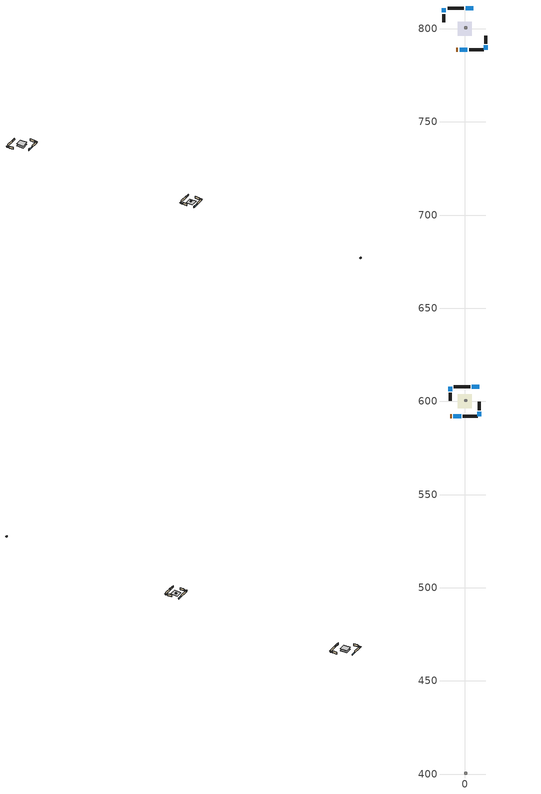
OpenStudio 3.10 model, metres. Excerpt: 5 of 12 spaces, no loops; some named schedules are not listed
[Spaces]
unit3_central_ac_and_furnace_airloop_ret_air_space
 floor adiabatic (unit3_AdiabaticConst): 0,400 0,401 1,401 1,400 z0
 wall adiabatic (unit3_AdiabaticConst): 0,400 1,400 1,401 0,401 0,400 z0:1
 ceiling adiabatic (unit3_AdiabaticConst): 1,400 1,401 0,401 0,400 z1
unit4_central_ac_and_furnace_airloop_ret_air_space
 floor adiabatic (unit4_AdiabaticConst): 0,600 0,601 1,601 1,600 z0
 wall adiabatic (unit4_AdiabaticConst): 1,600 1,601 0,601 0,600 1,600 z0:1
 ceiling adiabatic (unit4_AdiabaticConst): 1,600 1,601 0,601 0,600 z1
unit4_conditioned_space_1
 floor adiabatic (unit4_Floor1_4_construction): -3.77,596.23 -3.77,603.77 3.77,603.77 3.77,596.23 z0
 wall outside (unit4_AdiabaticWallConstruction_1): -7.91,592.09 -7,592.09 z0:2.03
 wall outside (unit4_AdiabaticWallConstruction): -7.91,607.91 -7.91,605.58 / 7.91,592.09 7.91,594.42 z0:1.01; -6.07,592.09 -1.92,592.09 / 7.91,607.91 3.77,607.91 z0:1.13
 wall outside (unit4_Wall4_4_construction): -7.91,604.65 -7.91,600.29 z0:2.44
 wall outside (unit4_Wall3_4_construction): -1,592.09 6.98,592.09 z0:2.44
 wall outside (unit4_Wall2_4_construction): 7.91,595.35 7.91,599.71 z0:2.44
 wall outside (unit4_Wall1_4_construction): 2.84,607.91 -5.9,607.91 z0:2.44
 window (unit4_WindowConstruction_3): -7.91,607.91 -7.91,605.58 z0:1.01
 window (unit4_WindowConstruction_2): -6.07,592.09 -1.92,592.09 z0:1.13
 window (unit4_WindowConstruction_1): 7.91,592.09 7.91,594.42 z0:1.01
 window (unit4_WindowConstruction): 7.91,607.91 3.77,607.91 z0:1.13
 door (unit4_Door): -7.91,592.09 -7,592.09 z0:2.03
 ceiling adiabatic (unit4_Floor2_4_construction): 3.77,596.23 3.77,603.77 -3.77,603.77 -3.77,596.23 z0
unit5_central_ac_and_furnace_airloop_ret_air_space
 floor adiabatic (unit5_AdiabaticConst): 0,800 0,801 1,801 1,800 z0
 wall adiabatic (unit5_AdiabaticConst): 0,800 1,800 1,801 0,801 0,800 z0:1
 ceiling adiabatic (unit5_AdiabaticConst): 1,800 1,801 0,801 0,800 z1
unit5_conditioned_space_1
 floor adiabatic (unit5_Floor1_5_construction): -3.77,796.23 -3.77,803.77 3.77,803.77 3.77,796.23 z0
 wall outside (unit5_AdiabaticWallConstruction_1): -4.63,788.81 -3.72,788.81 z0:2.03
 wall outside (unit5_AdiabaticWallConstruction): -11.19,811.19 -11.19,808.86 / 11.19,788.81 11.19,791.14 z0:1.01; -2.79,788.81 1.36,788.81 / 4.63,811.19 0.49,811.19 z0:1.13
 wall outside (unit5_Wall4_5_construction): -11.19,807.94 -11.19,803.57 z0:2.44
 wall outside (unit5_Wall3_5_construction): 2.29,788.81 10.26,788.81 z0:2.44
 wall outside (unit5_Wall2_5_construction): 11.19,792.06 11.19,796.43 z0:2.44
 wall outside (unit5_Wall1_5_construction): -0.44,811.19 -9.18,811.19 z0:2.44
 window (unit5_WindowConstruction_3): -11.19,811.19 -11.19,808.87 z0:1.01
 window (unit5_WindowConstruction_2): -2.79,788.81 1.36,788.81 z0:1.13
 window (unit5_WindowConstruction_1): 11.19,788.81 11.19,791.13 z0:1.01
 window (unit5_WindowConstruction): 4.63,811.19 0.49,811.19 z0:1.13
 door (unit5_Door): -4.63,788.81 -3.72,788.81 z0:2.03
 ceiling to unit5_attic___vented_1 (unit5_Floor2_5_construction): 3.77,796.23 3.77,803.77 -3.77,803.77 -3.77,796.23 z2.44
shading: -7.91,605.28 -7.91,608.22 -8.52,608.22 -8.52,605.28 z1.31; -1.62,592.09 -6.37,592.09 -6.37,591.48 -1.62,591.48 z1.43; 7.91,594.72 7.91,591.78 8.52,591.78 8.52,594.72 z1.31; 3.46,607.91 8.22,607.91 8.22,608.52 3.46,608.52 z1.43; -11.19,808.56 -11.19,811.5 -11.8,811.5 -11.8,808.56 z1.31; 1.66,788.81 -3.09,788.81 -3.09,788.2 1.66,788.2 z1.43; 11.19,791.44 11.19,788.5 11.8,788.5 11.8,791.44 z1.31; 0.18,811.19 4.93,811.19 4.93,811.8 0.18,811.8 z1.43
[Site]
unit1_Buffalo_Niagara_Intl_Ap_NY: Latitude {deg}=42.93; Longitude {deg}=-78.73; Time Zone {hr}=-5; Elevation {m}=215; Terrain=Suburbs; Keep Site Location Information=Yes
[Site:GroundTemperature:Shallow]
4.30207, 2.29327, 2.1324, 3.08568, 6.91256, 10.7216, 14.0239, 16.1158, 16.2935, 14.5921, 11.374, 7.68183
[Site:WaterMainsTemperature]
Calculation Method=Schedule; Temperature Schedule=unit1_mains_temperature_schedule
[Building]
Building 1
[Construction]
unit3_AdiabaticConst: unit3_Adiabatic
unit4_AdiabaticConst: unit4_Adiabatic
unit4_furniture_construction_conditioned_space_1: unit4_furniture_material_conditioned_space_1
unit4_PartitionWallConstruction: unit4_gypsum_board, unit4_wall_stud_and_cavity_2, unit4_gypsum_board
unit4_AdiabaticWallConstruction_1: unit4_wood_siding_2, unit4_wall_rigid_ins, unit4_wall_stud_and_cavity_1, unit4_gypsum_board
unit4_Door: unit4_door_material
unit4_AdiabaticWallConstruction: unit4_wood_siding_1, unit4_wall_rigid_ins, unit4_wall_stud_and_cavity_1, unit4_gypsum_board
unit4_WindowConstruction_3; unit4_WindowConstruction_2; unit4_WindowConstruction_1; unit4_WindowConstruction: unit4_WindowMaterial
unit4_Floor2_4_construction: unit4_ceiling_stud_and_cavity, unit4_gypsum_board_1
unit4_Floor1_4_construction: unit4_floor_stud_and_cavity, unit4_osb_sheathing_0_75_in_, unit4_floor_covering
unit4_Wall4_4_construction; unit4_Wall3_4_construction; unit4_Wall2_4_construction; unit4_Wall1_4_construction: unit4_wood_siding, unit4_osb_sheathing_0_5_in_, unit4_wall_stud_and_cavity, unit4_gypsum_board
unit5_AdiabaticConst: unit5_Adiabatic
unit5_furniture_construction_conditioned_space_1: unit5_furniture_material_conditioned_space_1
unit5_PartitionWallConstruction: unit5_gypsum_board, unit5_wall_stud_and_cavity_3, unit5_gypsum_board
unit5_AdiabaticWallConstruction_1: unit5_wood_siding_2, unit5_wall_rigid_ins, unit5_wall_stud_and_cavity_2, unit5_gypsum_board
unit5_Door: unit5_door_material
unit5_AdiabaticWallConstruction: unit5_wood_siding_1, unit5_wall_rigid_ins, unit5_wall_stud_and_cavity_2, unit5_gypsum_board
unit5_WindowConstruction_3; unit5_WindowConstruction_2; unit5_WindowConstruction_1; unit5_WindowConstruction: unit5_WindowMaterial
unit5_Floor2_5_construction: unit5_ceiling_loosefill_ins, unit5_ceiling_stud_and_cavity, unit5_gypsum_board
unit5_Floor1_5_construction: unit5_floor_stud_and_cavity, unit5_osb_sheathing_0_75_in_, unit5_floor_covering
unit5_Wall4_5_construction; unit5_Wall3_5_construction; unit5_Wall2_5_construction; unit5_Wall1_5_construction: unit5_wood_siding, unit5_osb_sheathing_0_5_in__1, unit5_wall_stud_and_cavity, unit5_gypsum_board
[Material:NoMass] Roughness=Rough; Thermal Resistance {m2-K/W}=176.1
unit3_Adiabatic; unit4_Adiabatic; unit5_Adiabatic
[Material] Roughness=Rough
Name | Thickness {m} | Conductivity {W/m-K} | Density {kg/m3} | Specific Heat {J/kg-K} | Thermal Absorptance | Solar Absorptance | Visible Absorptance
unit4_furniture_material_conditioned_space_1; unit5_furniture_material_conditioned_space_1 | 0.1524 | 0.115458 | 640.8 | 1214.23 | 0.9 | 0.6 | 0.6
unit4_wall_stud_and_cavity_2; unit5_wall_stud_and_cavity_3 | 0.0889 | 0.391764 | 83.0341 | 1211.67 | 0.9 | 0.7 | 0.7
unit4_wood_siding_2; unit4_wood_siding_1; unit5_wood_siding_2; unit5_wood_siding_1 | 0.0254 | 0.102417 | 544.68 | 1172.36
unit4_door_material; unit5_door_material | 0.04445 | 0.0716541 | 512.64 | 1214.23 | 0.9 | 0.7 | 0.7
unit4_wall_stud_and_cavity_1; unit5_wall_stud_and_cavity_2 | 0.0889 | 0.380278 | 52.3479 | 1209.89 | 0.9 | 0.7 | 0.7
unit4_wall_rigid_ins; unit5_wall_rigid_ins | 0.512978 | 0.029427 | 32.04 | 1214.23 | 0.9 | 0.7 | 0.7
unit4_gypsum_board_1 | 0.00254 | 0.160291 | 801 | 837.4 | 0.9 | 0.6 | 0.6
unit4_ceiling_stud_and_cavity | 0.0889 | 1.05181 | 20.9862 | 1087.66 | 0.9 | 0.7 | 0.7
unit4_floor_covering; unit5_floor_covering | 0.0127 | 0.0433444 | 54.468 | 1339.84 | 0.9 | 0.6 | 0.6
unit4_osb_sheathing_0_75_in_; unit5_osb_sheathing_0_75_in_ | 0.01905 | 0.115458 | 512.64 | 1214.23 | 0.9 | 0.7 | 0.7
unit4_floor_stud_and_cavity; unit5_floor_stud_and_cavity | 0.1397 | 0.923637 | 92.3553 | 1139.71 | 0.9 | 0.7 | 0.7
unit4_gypsum_board; unit5_gypsum_board | 0.0127 | 0.160291 | 801 | 837.4 | 0.9 | 0.6 | 0.6
unit4_wall_stud_and_cavity; unit5_wall_stud_and_cavity | 0.1397 | 0.0929022 | 139.0536 | 1170.24 | 0.9 | 0.7 | 0.7
unit4_osb_sheathing_0_5_in_; unit5_osb_sheathing_0_5_in__1 | 0.0127 | 0.115458 | 512.64 | 1214.23 | 0.9 | 0.7 | 0.7
unit4_wood_siding; unit5_wood_siding | 0.0254 | 0.102417 | 544.68 | 1172.36 | 0.9 | 0.7 | 0.7
unit5_ceiling_stud_and_cavity | 0.1397 | 0.0824711 | 65.682 | 1177.47 | 0.9 | 0.7 | 0.7
unit5_ceiling_loosefill_ins | 0.169333 | 0.0480833 | 16.02 | 1046.75 | 0.9 | 0.7 | 0.7
[WindowMaterial:SimpleGlazingSystem] U-Factor {W/m2-K}=2.10086; Solar Heat Gain Coefficient=0.3
unit4_WindowMaterial; unit5_WindowMaterial
[Foundation:Kiva:Settings]
Soil Conductivity {W/m-K}=1.731; Soil Density {kg/m3}=1842.3; Soil Specific Heat {J/kg-K}=418.7; Ground Solar Absorptivity=0.9; Ground Thermal Absorptivity=0.9; Ground Surface Roughness {m}=0.03; Far-Field Width {m}=40; Deep-Ground Boundary Condition=ZeroFlux; Deep-Ground Depth {m}=40; Minimum Cell Dimension {m}=0.2; Maximum Cell Growth Coefficient=3; Simulation Timestep=Timestep
[ElectricEquipment]
Name | Electric Equipment Definition | Space or SpaceType | Schedule
unit4_mech_vent_bath_fan_0 | unit4_mech_vent_bath_fan_0 | unit4_conditioned_space_1 | unit4_mech_vent_bath_fan_0_schedule
unit4_mech_vent_range_fan_0 | unit4_mech_vent_range_fan_0 | unit4_conditioned_space_1 | unit4_mech_vent_range_fan_0_schedule
unit4_mech_vent_house_fan_cfis | unit4_mech_vent_house_fan_cfis | unit4_conditioned_space_1 | unit4_mech_vent_house_fan_cfis_schedule
unit4_mech_vent_house_fan | unit4_mech_vent_house_fan | unit4_conditioned_space_1 | unit4_mech_vent_house_fan_schedule
unit4_whole_house_fan | unit4_whole_house_fan | unit4_conditioned_space_1 | unit4_Always_On_Discrete
unit4_misc_plug_loads | unit4_misc_plug_loads | unit4_conditioned_space_1 | unit4_plug_loads_other
unit4_misc_tv | unit4_misc_tv | unit4_conditioned_space_1 | unit4_plug_loads_tv
unit4_cooking_range | unit4_cooking_range | unit4_conditioned_space_1 | unit4_cooking_range
unit4_fridge | unit4_fridge | unit4_conditioned_space_1 | unit4_fridge_schedule
unit4_dishwasher | unit4_dishwasher | unit4_conditioned_space_1 | unit4_dishwasher
unit4_clothes_dryer | unit4_clothes_dryer | unit4_conditioned_space_1 | unit4_clothes_dryer
unit4_clothes_washer | unit4_clothes_washer | unit4_conditioned_space_1 | unit4_clothes_washer
unit4_ceiling_fan | unit4_ceiling_fan | unit4_conditioned_space_1 | unit4_ceiling_fan
unit5_mech_vent_bath_fan_0 | unit5_mech_vent_bath_fan_0 | unit5_conditioned_space_1 | unit5_mech_vent_bath_fan_0_schedule
unit5_mech_vent_range_fan_0 | unit5_mech_vent_range_fan_0 | unit5_conditioned_space_1 | unit5_mech_vent_range_fan_0_schedule
unit5_mech_vent_house_fan_cfis | unit5_mech_vent_house_fan_cfis | unit5_conditioned_space_1 | unit5_mech_vent_house_fan_cfis_schedule
unit5_mech_vent_house_fan | unit5_mech_vent_house_fan | unit5_conditioned_space_1 | unit5_mech_vent_house_fan_schedule
unit5_whole_house_fan | unit5_whole_house_fan | unit5_conditioned_space_1 | unit5_Always_On_Discrete
unit5_misc_plug_loads | unit5_misc_plug_loads | unit5_conditioned_space_1 | unit5_plug_loads_other
unit5_misc_tv | unit5_misc_tv | unit5_conditioned_space_1 | unit5_plug_loads_tv
unit5_cooking_range | unit5_cooking_range | unit5_conditioned_space_1 | unit5_cooking_range
unit5_fridge | unit5_fridge | unit5_conditioned_space_1 | unit5_fridge_schedule
unit5_dishwasher | unit5_dishwasher | unit5_conditioned_space_1 | unit5_dishwasher
unit5_clothes_dryer | unit5_clothes_dryer | unit5_conditioned_space_1 | unit5_clothes_dryer
unit5_clothes_washer | unit5_clothes_washer | unit5_conditioned_space_1 | unit5_clothes_washer
unit5_ceiling_fan | unit5_ceiling_fan | unit5_conditioned_space_1 | unit5_ceiling_fan
[ElectricEquipment:Definition] Design Level Calculation Method=EquipmentLevel
Name | Design Level {W} | Fraction Latent | Fraction Radiant | Fraction Lost
unit4_mech_vent_bath_fan_0; unit4_mech_vent_range_fan_0; unit5_mech_vent_bath_fan_0; unit5_mech_vent_range_fan_0 | 30 | 0 | 0 | 1
unit4_mech_vent_house_fan_cfis; unit5_mech_vent_house_fan_cfis | 0 | 0 | 0 | 0
unit4_mech_vent_house_fan; unit4_whole_house_fan; unit5_mech_vent_house_fan; unit5_whole_house_fan | 0 | 0 | 0 | 1
unit4_misc_plug_loads | 102.198 | 0.045 | 0.513 | 0.1
unit4_misc_tv | 398.851 | 0 | 0.6 | 0
unit4_cooking_range | 67.538 | 0.16 | 0.384 | 0.2
unit4_fridge; unit5_fridge | 78.8813 | 0 | 0.6 | 0
unit4_dishwasher | 626.051 | 0.3 | 0.18 | 0.4
unit4_clothes_dryer | 238.256 | 0.015 | 0.081 | 0.85
unit4_clothes_washer | 859.361 | 0.03 | 0.162 | 0.7
unit4_ceiling_fan | 61.0882 | 0 | 0.558 | 0
unit5_misc_plug_loads | 102.543 | 0.045 | 0.513 | 0.1
unit5_misc_tv | 407.825 | 0 | 0.6 | 0
unit5_cooking_range | 87.4354 | 0.16 | 0.384 | 0.2
unit5_dishwasher | 791.717 | 0.3 | 0.18 | 0.4
unit5_clothes_dryer | 246.177 | 0.015 | 0.081 | 0.85
unit5_clothes_washer | 429.222 | 0.03 | 0.162 | 0.7
unit5_ceiling_fan | 59.9808 | 0 | 0.558 | 0
[EnergyManagementSystem:Actuator]
Name | Actuated Component | Actuated Component Type | Actuated Component Control Type | Zone or Space
unit3_central_ac_and_furnace_airloop_0_RetLatLkToRP_act | unit3_central_ac_and_furnace_airloop_0_RetLatLkToRP | OtherEquipment | Power Level | unit3_central_ac_and_furnace_airloop_ret_air_space
unit3_central_ac_and_furnace_airloop_0_RetSensLkToRP_act | unit3_central_ac_and_furnace_airloop_0_RetSensLkToRP | OtherEquipment | Power Level | unit3_central_ac_and_furnace_airloop_ret_air_space
unit3_central_ac_and_furnace_airloop_0_RetCondToRP_act | unit3_central_ac_and_furnace_airloop_0_RetCondToRP | OtherEquipment | Power Level | unit3_central_ac_and_furnace_airloop_ret_air_space
unit4_mech_vent_house_fan_latent_load_act | unit4_mech_vent_house_fan_latent_load | OtherEquipment | Power Level | unit4_conditioned_space_1
unit4_mech_vent_house_fan_sensible_load_act | unit4_mech_vent_house_fan_sensible_load | OtherEquipment | Power Level | unit4_conditioned_space_1
unit4_mech_vent_house_fan_cfis_act | unit4_mech_vent_house_fan_cfis | ElectricEquipment | Electricity Rate | unit4_conditioned_space_1
unit4_whole_house_fan_act | unit4_whole_house_fan | ElectricEquipment | Electricity Rate | unit4_conditioned_space_1
unit4_central_ac_and_furnace_airloop_0_SupLatLkToDZ_act | unit4_central_ac_and_furnace_airloop_0_SupLatLkToDZ | OtherEquipment | Power Level | unit4_conditioned_space_1
unit4_central_ac_and_furnace_airloop_0_SupSensLkToDZ_act | unit4_central_ac_and_furnace_airloop_0_SupSensLkToDZ | OtherEquipment | Power Level | unit4_conditioned_space_1
unit4_central_ac_and_furnace_airloop_0_RetCondToDZ_act | unit4_central_ac_and_furnace_airloop_0_RetCondToDZ | OtherEquipment | Power Level | unit4_conditioned_space_1
unit4_central_ac_and_furnace_airloop_0_SupCondToDZ_act | unit4_central_ac_and_furnace_airloop_0_SupCondToDZ | OtherEquipment | Power Level | unit4_conditioned_space_1
unit4_central_ac_and_furnace_airloop_0_RetLatLkToRP_act | unit4_central_ac_and_furnace_airloop_0_RetLatLkToRP | OtherEquipment | Power Level | unit4_central_ac_and_furnace_airloop_ret_air_space
unit4_central_ac_and_furnace_airloop_0_RetSensLkToRP_act | unit4_central_ac_and_furnace_airloop_0_RetSensLkToRP | OtherEquipment | Power Level | unit4_central_ac_and_furnace_airloop_ret_air_space
unit4_central_ac_and_furnace_airloop_0_RetCondToRP_act | unit4_central_ac_and_furnace_airloop_0_RetCondToRP | OtherEquipment | Power Level | unit4_central_ac_and_furnace_airloop_ret_air_space
unit4_central_ac_and_furnace_airloop_0_SupCondToLv_act | unit4_central_ac_and_furnace_airloop_0_SupCondToLv | OtherEquipment | Power Level | unit4_conditioned_space_1
unit4_central_ac_and_furnace_airloop_0_SupLatLkToCond_act | unit4_central_ac_and_furnace_airloop_0_SupLatLkToCond | OtherEquipment | Power Level | unit4_conditioned_space_1
unit4_central_ac_and_furnace_airloop_0_SupSensLkToCond_act | unit4_central_ac_and_furnace_airloop_0_SupSensLkToCond | OtherEquipment | Power Level | unit4_conditioned_space_1
unit4_water_heater_ec_adj_act | unit4_water_heater_energy_adjustment1 | OtherEquipment | Power Level | unit4_conditioned_space_1
unit5_mech_vent_house_fan_latent_load_act | unit5_mech_vent_house_fan_latent_load | OtherEquipment | Power Level | unit5_conditioned_space_1
unit5_mech_vent_house_fan_sensible_load_act | unit5_mech_vent_house_fan_sensible_load | OtherEquipment | Power Level | unit5_conditioned_space_1
unit5_mech_vent_house_fan_cfis_act | unit5_mech_vent_house_fan_cfis | ElectricEquipment | Electricity Rate | unit5_conditioned_space_1
unit5_whole_house_fan_act | unit5_whole_house_fan | ElectricEquipment | Electricity Rate | unit5_conditioned_space_1
unit5_central_ac_and_furnace_airloop_0_RetLatLkToRP_act | unit5_central_ac_and_furnace_airloop_0_RetLatLkToRP | OtherEquipment | Power Level | unit5_central_ac_and_furnace_airloop_ret_air_space
unit5_central_ac_and_furnace_airloop_0_RetSensLkToRP_act | unit5_central_ac_and_furnace_airloop_0_RetSensLkToRP | OtherEquipment | Power Level | unit5_central_ac_and_furnace_airloop_ret_air_space
unit5_central_ac_and_furnace_airloop_0_SupCondToLv_act | unit5_central_ac_and_furnace_airloop_0_SupCondToLv | OtherEquipment | Power Level | unit5_conditioned_space_1
unit5_central_ac_and_furnace_airloop_0_SupLatLkToCond_act | unit5_central_ac_and_furnace_airloop_0_SupLatLkToCond | OtherEquipment | Power Level | unit5_conditioned_space_1
unit5_central_ac_and_furnace_airloop_0_SupSensLkToCond_act | unit5_central_ac_and_furnace_airloop_0_SupSensLkToCond | OtherEquipment | Power Level | unit5_conditioned_space_1
unit5_water_heater_ec_adj_act | unit5_water_heater_energy_adjustment1 | OtherEquipment | Power Level | unit5_conditioned_space_1
unit5_central_ac_and_furnace_airloop_0_RetCondToRP_act | unit5_central_ac_and_furnace_airloop_0_RetCondToRP | OtherEquipment | Power Level | unit5_central_ac_and_furnace_airloop_ret_air_space
[SpaceInfiltration:DesignFlowRate] Design Flow Rate Calculation Method=Flow/Space; Design Flow Rate {m3/s}=0; Density Basis=Outdoor
Name | Space or SpaceType | Schedule
unit4_infil_flow; unit4_whole_house_fan_flow; unit4_natural_vent_flow | unit4_conditioned_space_1 | unit4_Always_On_Discrete
unit5_infil_flow; unit5_whole_house_fan_flow; unit5_natural_vent_flow | unit5_conditioned_space_1 | unit5_Always_On_Discrete
[OtherEquipment]
Name | Other Equipment Definition | Space or SpaceType | Schedule | Fuel Type
unit3_central_ac_and_furnace_airloop_0_RetLatLkToRP | unit3_central_ac_and_furnace_airloop_0_RetLatLkToRP | unit3_central_ac_and_furnace_airloop_ret_air_space | unit3_Always_On_Discrete
unit3_central_ac_and_furnace_airloop_0_RetSensLkToRP | unit3_central_ac_and_furnace_airloop_0_RetSensLkToRP | unit3_central_ac_and_furnace_airloop_ret_air_space | unit3_Always_On_Discrete
unit3_central_ac_and_furnace_airloop_0_RetCondToRP | unit3_central_ac_and_furnace_airloop_0_RetCondToRP | unit3_central_ac_and_furnace_airloop_ret_air_space | unit3_Always_On_Discrete
unit4_mech_vent_house_fan_latent_load | unit4_mech_vent_house_fan_latent_load | unit4_conditioned_space_1 | unit4_Always_On_Discrete
unit4_mech_vent_house_fan_sensible_load | unit4_mech_vent_house_fan_sensible_load | unit4_conditioned_space_1 | unit4_Always_On_Discrete
unit4_central_ac_and_furnace_airloop_0_SupLatLkToDZ | unit4_central_ac_and_furnace_airloop_0_SupLatLkToDZ | unit4_conditioned_space_1 | unit4_Always_On_Discrete
unit4_central_ac_and_furnace_airloop_0_SupSensLkToDZ | unit4_central_ac_and_furnace_airloop_0_SupSensLkToDZ | unit4_conditioned_space_1 | unit4_Always_On_Discrete
unit4_central_ac_and_furnace_airloop_0_RetCondToDZ | unit4_central_ac_and_furnace_airloop_0_RetCondToDZ | unit4_conditioned_space_1 | unit4_Always_On_Discrete
unit4_central_ac_and_furnace_airloop_0_SupCondToDZ | unit4_central_ac_and_furnace_airloop_0_SupCondToDZ | unit4_conditioned_space_1 | unit4_Always_On_Discrete
unit4_central_ac_and_furnace_airloop_0_RetLatLkToRP | unit4_central_ac_and_furnace_airloop_0_RetLatLkToRP | unit4_central_ac_and_furnace_airloop_ret_air_space | unit4_Always_On_Discrete
unit4_central_ac_and_furnace_airloop_0_RetSensLkToRP | unit4_central_ac_and_furnace_airloop_0_RetSensLkToRP | unit4_central_ac_and_furnace_airloop_ret_air_space | unit4_Always_On_Discrete
unit4_central_ac_and_furnace_airloop_0_RetCondToRP | unit4_central_ac_and_furnace_airloop_0_RetCondToRP | unit4_central_ac_and_furnace_airloop_ret_air_space | unit4_Always_On_Discrete
unit4_central_ac_and_furnace_airloop_0_SupCondToLv | unit4_central_ac_and_furnace_airloop_0_SupCondToLv | unit4_conditioned_space_1 | unit4_Always_On_Discrete
unit4_central_ac_and_furnace_airloop_0_SupLatLkToCond | unit4_central_ac_and_furnace_airloop_0_SupLatLkToCond | unit4_conditioned_space_1 | unit4_Always_On_Discrete
unit4_central_ac_and_furnace_airloop_0_SupSensLkToCond | unit4_central_ac_and_furnace_airloop_0_SupSensLkToCond | unit4_conditioned_space_1 | unit4_Always_On_Discrete
unit4_general_water_use_latent | unit4_general_water_use_latent | unit4_conditioned_space_1 | unit4_general_water_use_schedule
unit4_general_water_use_sensible | unit4_general_water_use_sensible | unit4_conditioned_space_1 | unit4_general_water_use_schedule
unit4_cooking_range_1 | unit4_cooking_range_2 | unit4_conditioned_space_1 | unit4_cooking_range | NaturalGas
unit4_clothes_dryer_1 | unit4_clothes_dryer_2 | unit4_conditioned_space_1 | unit4_clothes_dryer | NaturalGas
unit4_water_heater_energy_adjustment1 | unit4_water_heater_energy_adjustment1 | unit4_conditioned_space_1 | unit4_Always_On_Discrete | NaturalGas
unit5_mech_vent_house_fan_latent_load | unit5_mech_vent_house_fan_latent_load | unit5_conditioned_space_1 | unit5_Always_On_Discrete
unit5_mech_vent_house_fan_sensible_load | unit5_mech_vent_house_fan_sensible_load | unit5_conditioned_space_1 | unit5_Always_On_Discrete
unit5_central_ac_and_furnace_airloop_0_RetLatLkToRP | unit5_central_ac_and_furnace_airloop_0_RetLatLkToRP | unit5_central_ac_and_furnace_airloop_ret_air_space | unit5_Always_On_Discrete
unit5_central_ac_and_furnace_airloop_0_RetSensLkToRP | unit5_central_ac_and_furnace_airloop_0_RetSensLkToRP | unit5_central_ac_and_furnace_airloop_ret_air_space | unit5_Always_On_Discrete
unit5_central_ac_and_furnace_airloop_0_RetCondToRP | unit5_central_ac_and_furnace_airloop_0_RetCondToRP | unit5_central_ac_and_furnace_airloop_ret_air_space | unit5_Always_On_Discrete
unit5_central_ac_and_furnace_airloop_0_SupCondToLv | unit5_central_ac_and_furnace_airloop_0_SupCondToLv | unit5_conditioned_space_1 | unit5_Always_On_Discrete
unit5_central_ac_and_furnace_airloop_0_SupLatLkToCond | unit5_central_ac_and_furnace_airloop_0_SupLatLkToCond | unit5_conditioned_space_1 | unit5_Always_On_Discrete
unit5_central_ac_and_furnace_airloop_0_SupSensLkToCond | unit5_central_ac_and_furnace_airloop_0_SupSensLkToCond | unit5_conditioned_space_1 | unit5_Always_On_Discrete
unit5_general_water_use_latent | unit5_general_water_use_latent | unit5_conditioned_space_1 | unit5_general_water_use_schedule
unit5_general_water_use_sensible | unit5_general_water_use_sensible | unit5_conditioned_space_1 | unit5_general_water_use_schedule
unit5_cooking_range_1 | unit5_cooking_range_2 | unit5_conditioned_space_1 | unit5_cooking_range | NaturalGas
unit5_clothes_dryer_1 | unit5_clothes_dryer_2 | unit5_conditioned_space_1 | unit5_clothes_dryer | NaturalGas
unit5_water_heater_energy_adjustment1 | unit5_water_heater_energy_adjustment1 | unit5_conditioned_space_1 | unit5_Always_On_Discrete | NaturalGas
[OtherEquipment:Definition] Design Level Calculation Method=EquipmentLevel
Name | Design Level {W} | Fraction Latent | Fraction Radiant | Fraction Lost
unit3_central_ac_and_furnace_airloop_0_RetLatLkToRP; unit4_mech_vent_house_fan_latent_load; unit4_central_ac_and_furnace_airloop_0_RetLatLkToRP; unit4_central_ac_and_furnace_airloop_0_SupLatLkToCond; unit5_mech_vent_house_fan_latent_load; unit5_central_ac_and_furnace_airloop_0_RetLatLkToRP; unit5_central_ac_and_furnace_airloop_0_SupLatLkToCond | 0 | 1 | 0 | 0
unit3_central_ac_and_furnace_airloop_0_RetSensLkToRP; unit3_central_ac_and_furnace_airloop_0_RetCondToRP; unit4_mech_vent_house_fan_sensible_load; unit4_central_ac_and_furnace_airloop_0_RetSensLkToRP; unit4_central_ac_and_furnace_airloop_0_RetCondToRP; unit4_central_ac_and_furnace_airloop_0_SupCondToLv; unit4_central_ac_and_furnace_airloop_0_SupSensLkToCond; unit5_mech_vent_house_fan_sensible_load; unit5_central_ac_and_furnace_airloop_0_RetSensLkToRP; unit5_central_ac_and_furnace_airloop_0_RetCondToRP; unit5_central_ac_and_furnace_airloop_0_SupCondToLv; unit5_central_ac_and_furnace_airloop_0_SupSensLkToCond | 0 | 0 | 0 | 0
unit4_central_ac_and_furnace_airloop_0_SupLatLkToDZ; unit4_central_ac_and_furnace_airloop_0_SupSensLkToDZ; unit4_central_ac_and_furnace_airloop_0_RetCondToDZ; unit4_central_ac_and_furnace_airloop_0_SupCondToDZ | 0 | 0 | 0 | 1
unit4_general_water_use_latent; unit5_general_water_use_latent | 53.2715 | 1 | 0 | 0
unit4_general_water_use_sensible; unit5_general_water_use_sensible | -52.5013 | 0 | 0.6 | 0
unit4_cooking_range_2 | 1979.34 | 0.16 | 0.384 | 0.2
unit4_water_heater_energy_adjustment1; unit5_water_heater_energy_adjustment1 | 0.01 | 0 | 0 | 1
unit4_clothes_dryer_2 | 3165.27 | 0.015 | 0.081 | 0.85
unit5_cooking_range_2 | 2562.48 | 0.16 | 0.384 | 0.2
unit5_clothes_dryer_2 | 3270.5 | 0.015 | 0.081 | 0.85
[ZoneMixing] Schedule=unit5_Always_On_Continuous; Design Flow Rate Calculation Method=Flow/Zone; Design Flow Rate {m3/s}=0
Name | Zone or Space | Source Zone or Space
unit5_whole_house_fan_mix; unit5_central_ac_and_furnace_airloop_0_ZoneMixCondToDZ_mix | unit5_attic___vented | unit5_conditioned_space
unit5_central_ac_and_furnace_airloop_0_ZoneMixDZToCond_mix | unit5_conditioned_space | unit5_attic___vented
[Space]
Name | Thermal Zone | Building Unit | Volume {m3}
unit3_central_ac_and_furnace_airloop_ret_air_space | unit3_central_ac_and_furnace_airloop_ret_air_zone
unit4_central_ac_and_furnace_airloop_ret_air_space | unit4_central_ac_and_furnace_airloop_ret_air_zone
unit4_conditioned_space_1 | unit4_conditioned_space | unit4_Building_Unit_1 | 138.413
unit5_central_ac_and_furnace_airloop_ret_air_space | unit5_central_ac_and_furnace_airloop_ret_air_zone
unit5_conditioned_space_1 | unit5_conditioned_space | unit5_Building_Unit_1 | 138.413
[ThermalZone] Multiplier=1; Use Ideal Air Loads=No
Name | Volume {m3} | Thermostat
unit3_central_ac_and_furnace_airloop_ret_air_zone; unit4_central_ac_and_furnace_airloop_ret_air_zone; unit5_central_ac_and_furnace_airloop_ret_air_zone | 1
unit4_conditioned_space | 138.413 | unit4_conditioned_space_temperature_setpoint
unit5_conditioned_space | 138.413 | unit5_conditioned_space_temperature_setpoint
[People] Multiplier=1
Name | People Definition | Space or SpaceType | Number of People Schedule | Activity Level Schedule
unit4_occupants | unit4_occupants | unit4_conditioned_space_1 | unit4_occupants | unit4_occupants_activity_schedule
unit5_occupants | unit5_occupants | unit5_conditioned_space_1 | unit5_occupants | unit5_occupants_activity_schedule
[People:Definition] Number of People Calculation Method=People; Number of People {people}=3; Fraction Radiant=0.314171; Sensible Heat Fraction=0.56303; Carbon Dioxide Generation Rate {m3/s-W}=0; Enable ASHRAE 55 Comfort Warnings=No; Mean Radiant Temperature Calculation Type=EnclosureAveraged
unit4_occupants; unit5_occupants
[Exterior:Lights]
Name | Exterior Lights Definition | Schedule
unit1_exterior_lighting | unit1_exterior_lighting | unit1_exterior_lighting_schedule
unit2_exterior_lighting | unit2_exterior_lighting | unit2_exterior_lighting_schedule
unit3_exterior_lighting | unit3_exterior_lighting | unit3_exterior_lighting_schedule
unit4_exterior_lighting | unit4_exterior_lighting | unit4_exterior_lighting_schedule
unit5_exterior_lighting | unit5_exterior_lighting | unit5_exterior_lighting_schedule
[Exterior:Lights:Definition] Design Level {W}=30.0444
unit1_exterior_lighting; unit2_exterior_lighting; unit3_exterior_lighting; unit4_exterior_lighting; unit5_exterior_lighting
[Lights] Fraction Replaceable=1
Name | Lights Definition | Space or SpaceType | Schedule
unit4_interior_lighting | unit4_interior_lighting | unit4_conditioned_space_1 | unit4_lighting_interior
unit5_interior_lighting | unit5_interior_lighting | unit5_conditioned_space_1 | unit5_lighting_interior
[Lights:Definition] Design Level Calculation Method=LightingLevel; Fraction Radiant=0.6; Fraction Visible=0.2; Return Air Fraction=0
Name | Lighting Level {W}
unit4_interior_lighting | 430.657
unit5_interior_lighting | 438.328
[WaterUse:Equipment:Definition]
Name | Peak Flow Rate {m3/s}
unit4_dishwasher | 5.36938e-06
unit4_clothes_washer | 4.36734e-06
unit5_dishwasher | 4.75126e-06
unit5_clothes_washer | 4.63888e-06
[BuildingUnit]
unit4_Building_Unit_1; unit5_Building_Unit_1
[InternalMass] Multiplier=1
Name | Internal Mass Definition | Space or SpaceType
unit4_furniture_mass_conditioned_space_1 | unit4_furniture_mass_conditioned_space_1 | unit4_conditioned_space_1
unit4_partition_wall_mass | unit4_partition_wall_mass | unit4_conditioned_space_1
unit5_furniture_mass_conditioned_space_1 | unit5_furniture_mass_conditioned_space_1 | unit5_conditioned_space_1
unit5_partition_wall_mass | unit5_partition_wall_mass | unit5_conditioned_space_1
[InternalMass:Definition] Design Level Calculation Method=SurfaceArea
Name | Construction | Surface Area {m2}
unit4_furniture_mass_conditioned_space_1 | unit4_furniture_construction_conditioned_space_1 | 22.7055
unit4_partition_wall_mass | unit4_PartitionWallConstruction | 56.76376
unit5_furniture_mass_conditioned_space_1 | unit5_furniture_construction_conditioned_space_1 | 22.7055
unit5_partition_wall_mass | unit5_PartitionWallConstruction | 56.76376
[SurfaceProperty:IncidentSolarMultiplier] Incident Solar Multiplier=1
Name | Incident Solar Multiplier Schedule
unit4_Window4_4; unit4_Window3_4; unit4_Window2_4; unit4_Window1_4 | unit4_trans_schedule_winter_0_857_summer_0_857
unit5_Window4_5; unit5_Window3_5; unit5_Window2_5; unit5_Window1_5 | unit5_trans_schedule_winter_0_857_summer_0_857
[Foundation:Kiva]
unit1_Foundation_Kiva_1: Initial Indoor Air Temperature {C}=0.1092; Wall Height Above Grade {m}=0; Wall Depth Below Slab {m}=0.2032
[ThermostatSetpoint:DualSetpoint] Temperature Difference Between Cutout And Setpoint {deltaC}=0
Name | Heating Setpoint Temperature Schedule | Cooling Setpoint Temperature Schedule
unit4_conditioned_space_temperature_setpoint | unit4_heating_setpoint | unit4_cooling_setpoint
unit5_conditioned_space_temperature_setpoint | unit5_heating_setpoint | unit5_cooling_setpoint
[Schedule:FixedInterval]
unit1_mains_temperature_schedule: Interval Length {minutes}=1440; Start Month=1; Start Day=1; Value 1=8.20444; Value 2=8.13556; Value 3=8.06778; Value 4=8.00111; Value 5=7.93611; Value 6=7.87222; Value 7=7.80944; Value 8=7.74833; Value 9=7.68889; Value 10=7.63056; Value 11=7.57333; Value 12=7.51778; Value 13=7.46333; Value 14=7.41111; Value 15=7.35944; Value 16=7.31; Value 17=7.26167; Value 18=7.215; Value 19=7.17; Value 20=7.12611; Value 21=7.08389; Value 22=7.04389; Value 23=7.00444; Value 24=6.96722; Value 25=6.93167; Value 26=6.89778; Value 27=6.865; Value 28=6.83444; Value 29=6.805; Value 30=6.77722; Value 31=6.75167; Value 32=6.72722; Value 33=6.70444; Value 34=6.68389; Value 35=6.66444; Value 36=6.64722; Value 37=6.63111; Value 38=6.61722; Value 39=6.605; Value 40=6.59389; Value 41=6.585; Value 42=6.57778; Value 43=6.57222; Value 44=6.56889; Value 45=6.56667; Value 46=6.56611; Value 47=6.56778; Value 48=6.57056; Value 49=6.57556; Value 50=6.58167; Value 51=6.59; Value 52=6.6; Value 53=6.61167; Value 54=6.625; Value 55=6.64; Value 56=6.65722; Value 57=6.67556; Value 58=6.69556; Value 59=6.71722; Value 60=6.74111; Value 61=6.76611; Value 62=6.79333; Value 63=6.82167; Value 64=6.85167; Value 65=6.88333; Value 66=6.91722; Value 67=6.95222; Value 68=6.98889; Value 69=7.02667; Value 70=7.06667; Value 71=7.10833; Value 72=7.15111; Value 73=7.19556; Value 74=7.24167; Value 75=7.28944; Value 76=7.33833; Value 77=7.38889; Value 78=7.44111; Value 79=7.49444; Value 80=7.54944; Value 81=7.60611; Value 82=7.66389; Value 83=7.72278; Value 84=7.78333; Value 85=7.84556; Value 86=7.90889; Value 87=7.97333; Value 88=8.03944; Value 89=8.10667; Value 90=8.175; Value 91=8.245; Value 92=8.31556; Value 93=8.38778; Value 94=8.46111; Value 95=8.53556; Value 96=8.61167; Value 97=8.68833; Value 98=8.76611; Value 99=8.845; Value 100=8.925; Value 101=9.00611; Value 102=9.08778; Value 103=9.17111; Value 104=9.255; Value 105=9.33944; Value 106=9.42556; Value 107=9.51222; Value 108=9.59944; Value 109=9.68778; Value 110=9.77667; Value 111=9.86667; Value 112=9.95722; Value 113=10.0489; Value 114=10.1406; Value 115=10.2333; Value 116=10.3267; Value 117=10.4206; Value 118=10.515; Value 119=10.61; Value 120=10.7056; Value 121=10.8017; Value 122=10.8983; Value 123=10.9956; Value 124=11.0928; Value 125=11.1906; Value 126=11.2889; Value 127=11.3872; Value 128=11.4861; Value 129=11.585; Value 130=11.6844; Value 131=11.7839; Value 132=11.8833; Value 133=11.9833; Value 134=12.0828; Value 135=12.1828; Value 136=12.2833; Value 137=12.3833; Value 138=12.4833; Value 139=12.5833; Value 140=12.6833; Value 141=12.7833; Value 142=12.8828; Value 143=12.9828; Value 144=13.0822; Value 145=13.1811; Value 146=13.2806; Value 147=13.3789; Value 148=13.4778; Value 149=13.5756; Value 150=13.6733; Value 151=13.7711; Value 152=13.8678; Value 153=13.9644; Value 154=14.0606; Value 155=14.1561; Value 156=14.2511; Value 157=14.3456; Value 158=14.4394; Value 159=14.5328; Value 160=14.6256; Value 161=14.7178; Value 162=14.8089; Value 163=14.8994; Value 164=14.9894; Value 165=15.0783; Value 166=15.1667; Value 167=15.2539; Value 168=15.3406; Value 169=15.4267; Value 170=15.5111; Value 171=15.595; Value 172=15.6783; Value 173=15.76; Value 174=15.8411; Value 175=15.9211; Value 176=16; Value 177=16.0778; Value 178=16.1544; Value 179=16.23; Value 180=16.3044; Value 181=16.3778; Value 182=16.45; Value 183=16.5211; Value 184=16.5906; Value 185=16.6589; Value 186=16.7261; Value 187=16.7922; Value 188=16.8567; Value 189=16.92; Value 190=16.9822; Value 191=17.0428; Value 192=17.1017; Value 193=17.1594; Value 194=17.2161; Value 195=17.2711; Value 196=17.3244; Value 197=17.3761; Value 198=17.4267; Value 199=17.4761; Value 200=17.5233; Value 201=17.5694; Value 202=17.6139; Value 203=17.6572; Value 204=17.6983; Value 205=17.7383; Value 206=17.7767; Value 207=17.8128; Value 208=17.8478; Value 209=17.8817; Value 210=17.9133; Value 211=17.9433; Value 212=17.9717; Value 213=17.9989; Value 214=18.0239; Value 215=18.0472; Value 216=18.0689; Value 217=18.0894; Value 218=18.1078; Value 219=18.1244; Value 220=18.1394; Value 221=18.1528; Value 222=18.1644; Value 223=18.1744; Value 224=18.1828; Value 225=18.1889; Value 226=18.1939; Value 227=18.1967; Value 228=18.1983; Value 229=18.1978; Value 230=18.1956; Value 231=18.1917; Value 232=18.1861; Value 233=18.1789; Value 234=18.17; Value 235=18.1594; Value 236=18.1467; Value 237=18.1328; Value 238=18.1167; Value 239=18.0994; Value 240=18.08; Value 241=18.0594; Value 242=18.0367; Value 243=18.0122; Value 244=17.9867; Value 245=17.9589; Value 246=17.9294; Value 247=17.8989; Value 248=17.8661; Value 249=17.8322; Value 250=17.7961; Value 251=17.7589; Value 252=17.72; Value 253=17.6794; Value 254=17.6372; Value 255=17.5933; Value 256=17.5483; Value 257=17.5017; Value 258=17.4533; Value 259=17.4039; Value 260=17.3522; Value 261=17.2994; Value 262=17.2456; Value 263=17.19; Value 264=17.1328; Value 265=17.0744; Value 266=17.0144; Value 267=16.9533; Value 268=16.8911; Value 269=16.8272; Value 270=16.7617; Value 271=16.695; Value 272=16.6272; Value 273=16.5583; Value 274=16.4883; Value 275=16.4167; Value 276=16.3439; Value 277=16.27; Value 278=16.195; Value 279=16.1189; Value 280=16.0417; Value 281=15.9633; Value 282=15.8839; Value 283=15.8033; Value 284=15.7222; Value 285=15.6394; Value 286=15.5561; Value 287=15.4722; Value 288=15.3867; Value 289=15.3006; Value 290=15.2133; Value 291=15.1256; Value 292=15.0372; Value 293=14.9478; Value 294=14.8572; Value 295=14.7667; Value 296=14.675; Value 297=14.5828; Value 298=14.4894; Value 299=14.3961; Value 300=14.3017; Value 301=14.2072; Value 302=14.1117; Value 303=14.0161; Value 304=13.9194; Value 305=13.8228; Value 306=13.7256; Value 307=13.6283; Value 308=13.53; Value 309=13.4317; Value 310=13.3333; Value 311=13.2344; Value 312=13.1356; Value 313=13.0361; Value 314=12.9367; Value 315=12.8367; Value 316=12.7367; Value 317=12.6367; Value 318=12.5367; Value 319=12.4367; Value 320=12.3367; Value 321=12.2367; Value 322=12.1367; Value 323=12.0367; Value 324=11.9367; Value 325=11.8372; Value 326=11.7378; Value 327=11.6383; Value 328=11.5389; Value 329=11.44; Value 330=11.3417; Value 331=11.2433; Value 332=11.145; Value 333=11.0478; Value 334=10.9506; Value 335=10.8533; Value 336=10.7572; Value 337=10.6611; Value 338=10.5661; Value 339=10.4711; Value 340=10.3772; Value 341=10.2833; Value 342=10.19; Value 343=10.0978; Value 344=10.0061; Value 345=9.915; Value 346=9.825; Value 347=9.73556; Value 348=9.64667; Value 349=9.55889; Value 350=9.47167; Value 351=9.38556; Value 352=9.3; Value 353=9.21556; Value 354=9.13222; Value 355=9.04944; Value 356=8.96833; Value 357=8.88778; Value 358=8.80833; Value 359=8.73; Value 360=8.65222; Value 361=8.57611; Value 362=8.50111; Value 363=8.42722; Value 364=8.35444; Value 365=8.28278
[Schedule:Constant]
Name | Value
unit3_Always_On_Discrete; unit4_mech_vent_house_fan_cfis_schedule; unit4_mech_vent_house_fan_schedule; unit4_Always_On_Discrete; unit5_mech_vent_house_fan_cfis_schedule; unit5_mech_vent_house_fan_schedule; unit5_Always_On_Continuous; unit5_Always_On_Discrete | 1
unit4_occupants_activity_schedule; unit5_occupants_activity_schedule | 117.228
unit4_fridge_schedule; unit5_fridge_schedule | 0
unit4_trans_schedule_winter_0_857_summer_0_857; unit5_trans_schedule_winter_0_857_summer_0_857 | 0.857
[Schedule:Day]
unit1_exterior_lighting_schedule_day_11: 1, 0, 0.571429, 3, 0, 0.528571, 5, 0, 0.5, 6, 0, 0.557143, 7, 0, 0.628571, 8, 0, 0.585714, 9, 0, 0.442857, 10, 0, 0.357143, 12, 0, 0.342857, 13, 0, 0.357143, 14, 0, 0.4, 15, 0, 0.428571, 16, 0, 0.5, 17, 0, 0.628571, 18, 0, 0.8, 19, 0, 0.914286, 20, 0, 0.971429, 21, 0, 1, 22, 0, 0.928571, 23, 0, 0.8, 24, 0, 0.671429
unit1_exterior_lighting_schedule_day_10: 1, 0, 0.552381, 3, 0, 0.510952, 5, 0, 0.483333, 6, 0, 0.538571, 7, 0, 0.607619, 8, 0, 0.56619, 9, 0, 0.428095, 10, 0, 0.345238, 12, 0, 0.331429, 13, 0, 0.345238, 14, 0, 0.386667, 15, 0, 0.414286, 16, 0, 0.483333, 17, 0, 0.607619, 18, 0, 0.773333, 19, 0, 0.88381, 20, 0, 0.939048, 21, 0, 0.966667, 22, 0, 0.897619, 23, 0, 0.773333, 24, 0, 0.649048
unit1_exterior_lighting_schedule_day_9: 1, 0, 0.509524, 3, 0, 0.47131, 5, 0, 0.445833, 6, 0, 0.496786, 7, 0, 0.560476, 8, 0, 0.522262, 9, 0, 0.394881, 10, 0, 0.318452, 12, 0, 0.305714, 13, 0, 0.318452, 14, 0, 0.356667, 15, 0, 0.382143, 16, 0, 0.445833, 17, 0, 0.560476, 18, 0, 0.713333, 19, 0, 0.815238, 20, 0, 0.86619, 21, 0, 0.891667, 22, 0, 0.827976, 23, 0, 0.713333, 24, 0, 0.59869
unit1_exterior_lighting_schedule_day_8: 1, 0, 0.466667, 3, 0, 0.431667, 5, 0, 0.408333, 6, 0, 0.455, 7, 0, 0.513333, 8, 0, 0.478333, 9, 0, 0.361667, 10, 0, 0.291667, 12, 0, 0.28, 13, 0, 0.291667, 14, 0, 0.326667, 15, 0, 0.35, 16, 0, 0.408333, 17, 0, 0.513333, 18, 0, 0.653333, 19, 0, 0.746667, 20, 0, 0.793333, 21, 0, 0.816667, 22, 0, 0.758333, 23, 0, 0.653333, 24, 0, 0.548333
unit1_exterior_lighting_schedule_day_7: 1, 0, 0.419048, 3, 0, 0.387619, 5, 0, 0.366667, 6, 0, 0.408571, 7, 0, 0.460952, 8, 0, 0.429524, 9, 0, 0.324762, 10, 0, 0.261905, 12, 0, 0.251429, 13, 0, 0.261905, 14, 0, 0.293333, 15, 0, 0.314286, 16, 0, 0.366667, 17, 0, 0.460952, 18, 0, 0.586667, 19, 0, 0.670476, 20, 0, 0.712381, 21, 0, 0.733333, 22, 0, 0.680952, 23, 0, 0.586667, 24, 0, 0.492381
unit1_exterior_lighting_schedule_default_day; unit2_exterior_lighting_schedule_default_day; unit3_exterior_lighting_schedule_default_day; unit4_mech_vent_bath_fan_0_schedule_default_day; unit4_mech_vent_range_fan_0_schedule_default_day; unit4_general_water_use_schedule_default_day; unit4_exterior_lighting_schedule_default_day; unit4_cooling_setpoint_default_day; unit4_heating_setpoint_default_day; unit5_mech_vent_bath_fan_0_schedule_default_day; unit5_mech_vent_range_fan_0_schedule_default_day; unit5_general_water_use_schedule_default_day; unit5_exterior_lighting_schedule_default_day; unit5_cooling_setpoint_default_day; unit5_heating_setpoint_default_day: 24, 0, 0
unit4_mech_vent_bath_fan_0_schedule_day; unit5_mech_vent_bath_fan_0_schedule_day: 7, 0, 0, 8, 0, 1, 24, 0, 0
unit4_mech_vent_range_fan_0_schedule_day; unit5_mech_vent_range_fan_0_schedule_day: 18, 0, 0, 19, 0, 1, 24, 0, 0
unit4_general_water_use_schedule_day; unit5_general_water_use_schedule_day: 1, 0, 0.315068, 3, 0, 0.287671, 4, 0, 0.342466, 5, 0, 0.369863, 6, 0, 0.520548, 7, 0, 0.60274, 8, 0, 0.534247, 10, 0, 0.506849, 11, 0, 0.465753, 14, 0, 0.479452, 15, 0, 0.534247, 16, 0, 0.589041, 17, 0, 0.69863, 18, 0, 0.876712, 19, 0, 0.890411, 20, 0, 0.986301, 21, 0, 1, 22, 0, 0.863014, 23, 0, 0.616438, 24, 0, 0.465753
unit4_cooling_setpoint_day; unit5_cooling_setpoint_day: 24, 0, 25.5556
unit4_heating_setpoint_day; unit5_heating_setpoint_day: 24, 0, 20
[Schedule:Rule] Apply Sunday=Yes; Apply Monday=Yes; Apply Tuesday=Yes; Apply Wednesday=Yes; Apply Thursday=Yes; Apply Friday=Yes; Apply Saturday=Yes; Date Specification Type=DateRange; Start Day=1
Name | Schedule Ruleset | Rule Order | Day Schedule | Start Month | End Month | End Day
unit1_exterior_lighting_schedule_allday_rule_11 | unit1_exterior_lighting_schedule | 0 | unit1_exterior_lighting_schedule_day_11 | 12 | 12 | 31
unit1_exterior_lighting_schedule_allday_rule_10 | unit1_exterior_lighting_schedule | 1 | unit1_exterior_lighting_schedule_day_10 | 11 | 11 | 30
unit1_exterior_lighting_schedule_allday_rule_9 | unit1_exterior_lighting_schedule | 2 | unit1_exterior_lighting_schedule_day_9 | 10 | 10 | 31
unit1_exterior_lighting_schedule_allday_rule_8 | unit1_exterior_lighting_schedule | 3 | unit1_exterior_lighting_schedule_day_8 | 9 | 9 | 30
unit1_exterior_lighting_schedule_allday_rule_7 | unit1_exterior_lighting_schedule | 4 | unit1_exterior_lighting_schedule_day_7 | 8 | 8 | 31
unit1_exterior_lighting_schedule_allday_rule_6 | unit1_exterior_lighting_schedule | 5 | unit1_exterior_lighting_schedule_day_6 | 7 | 7 | 31
unit1_exterior_lighting_schedule_allday_rule_5 | unit1_exterior_lighting_schedule | 6 | unit1_exterior_lighting_schedule_day_5 | 6 | 6 | 30
unit1_exterior_lighting_schedule_allday_rule_4 | unit1_exterior_lighting_schedule | 7 | unit1_exterior_lighting_schedule_day_4 | 5 | 5 | 31
unit1_exterior_lighting_schedule_allday_rule_3 | unit1_exterior_lighting_schedule | 8 | unit1_exterior_lighting_schedule_day_3 | 4 | 4 | 30
unit1_exterior_lighting_schedule_allday_rule_2 | unit1_exterior_lighting_schedule | 9 | unit1_exterior_lighting_schedule_day_2 | 3 | 3 | 31
unit1_exterior_lighting_schedule_allday_rule_1 | unit1_exterior_lighting_schedule | 10 | unit1_exterior_lighting_schedule_day_1 | 2 | 2 | 28
unit1_exterior_lighting_schedule_allday_rule | unit1_exterior_lighting_schedule | 11 | unit1_exterior_lighting_schedule_day | 1 | 1 | 31
unit2_exterior_lighting_schedule_allday_rule_11 | unit2_exterior_lighting_schedule | 0 | unit2_exterior_lighting_schedule_day_11 | 12 | 12 | 31
unit2_exterior_lighting_schedule_allday_rule_10 | unit2_exterior_lighting_schedule | 1 | unit2_exterior_lighting_schedule_day_10 | 11 | 11 | 30
unit2_exterior_lighting_schedule_allday_rule_9 | unit2_exterior_lighting_schedule | 2 | unit2_exterior_lighting_schedule_day_9 | 10 | 10 | 31
unit2_exterior_lighting_schedule_allday_rule_8 | unit2_exterior_lighting_schedule | 3 | unit2_exterior_lighting_schedule_day_8 | 9 | 9 | 30
unit2_exterior_lighting_schedule_allday_rule_7 | unit2_exterior_lighting_schedule | 4 | unit2_exterior_lighting_schedule_day_7 | 8 | 8 | 31
unit2_exterior_lighting_schedule_allday_rule_6 | unit2_exterior_lighting_schedule | 5 | unit2_exterior_lighting_schedule_day_6 | 7 | 7 | 31
unit2_exterior_lighting_schedule_allday_rule_5 | unit2_exterior_lighting_schedule | 6 | unit2_exterior_lighting_schedule_day_5 | 6 | 6 | 30
unit2_exterior_lighting_schedule_allday_rule_4 | unit2_exterior_lighting_schedule | 7 | unit2_exterior_lighting_schedule_day_4 | 5 | 5 | 31
unit2_exterior_lighting_schedule_allday_rule_3 | unit2_exterior_lighting_schedule | 8 | unit2_exterior_lighting_schedule_day_3 | 4 | 4 | 30
unit2_exterior_lighting_schedule_allday_rule_2 | unit2_exterior_lighting_schedule | 9 | unit2_exterior_lighting_schedule_day_2 | 3 | 3 | 31
unit2_exterior_lighting_schedule_allday_rule_1 | unit2_exterior_lighting_schedule | 10 | unit2_exterior_lighting_schedule_day_1 | 2 | 2 | 28
unit2_exterior_lighting_schedule_allday_rule | unit2_exterior_lighting_schedule | 11 | unit2_exterior_lighting_schedule_day | 1 | 1 | 31
unit3_exterior_lighting_schedule_allday_rule_11 | unit3_exterior_lighting_schedule | 0 | unit3_exterior_lighting_schedule_day_11 | 12 | 12 | 31
unit3_exterior_lighting_schedule_allday_rule_10 | unit3_exterior_lighting_schedule | 1 | unit3_exterior_lighting_schedule_day_10 | 11 | 11 | 30
unit3_exterior_lighting_schedule_allday_rule_9 | unit3_exterior_lighting_schedule | 2 | unit3_exterior_lighting_schedule_day_9 | 10 | 10 | 31
unit3_exterior_lighting_schedule_allday_rule_8 | unit3_exterior_lighting_schedule | 3 | unit3_exterior_lighting_schedule_day_8 | 9 | 9 | 30
unit3_exterior_lighting_schedule_allday_rule_7 | unit3_exterior_lighting_schedule | 4 | unit3_exterior_lighting_schedule_day_7 | 8 | 8 | 31
unit3_exterior_lighting_schedule_allday_rule_6 | unit3_exterior_lighting_schedule | 5 | unit3_exterior_lighting_schedule_day_6 | 7 | 7 | 31
unit3_exterior_lighting_schedule_allday_rule_5 | unit3_exterior_lighting_schedule | 6 | unit3_exterior_lighting_schedule_day_5 | 6 | 6 | 30
unit3_exterior_lighting_schedule_allday_rule_4 | unit3_exterior_lighting_schedule | 7 | unit3_exterior_lighting_schedule_day_4 | 5 | 5 | 31
unit3_exterior_lighting_schedule_allday_rule_3 | unit3_exterior_lighting_schedule | 8 | unit3_exterior_lighting_schedule_day_3 | 4 | 4 | 30
unit3_exterior_lighting_schedule_allday_rule_2 | unit3_exterior_lighting_schedule | 9 | unit3_exterior_lighting_schedule_day_2 | 3 | 3 | 31
unit3_exterior_lighting_schedule_allday_rule_1 | unit3_exterior_lighting_schedule | 10 | unit3_exterior_lighting_schedule_day_1 | 2 | 2 | 28
unit3_exterior_lighting_schedule_allday_rule | unit3_exterior_lighting_schedule | 11 | unit3_exterior_lighting_schedule_day | 1 | 1 | 31
unit4_mech_vent_bath_fan_0_schedule_allday_rule | unit4_mech_vent_bath_fan_0_schedule | 0 | unit4_mech_vent_bath_fan_0_schedule_day | 1 | 12 | 31
unit4_mech_vent_range_fan_0_schedule_allday_rule | unit4_mech_vent_range_fan_0_schedule | 0 | unit4_mech_vent_range_fan_0_schedule_day | 1 | 12 | 31
unit4_general_water_use_schedule_allday_rule | unit4_general_water_use_schedule | 0 | unit4_general_water_use_schedule_day | 1 | 12 | 31
unit4_exterior_lighting_schedule_allday_rule_11 | unit4_exterior_lighting_schedule | 0 | unit4_exterior_lighting_schedule_day_11 | 12 | 12 | 31
unit4_exterior_lighting_schedule_allday_rule_10 | unit4_exterior_lighting_schedule | 1 | unit4_exterior_lighting_schedule_day_10 | 11 | 11 | 30
unit4_exterior_lighting_schedule_allday_rule_9 | unit4_exterior_lighting_schedule | 2 | unit4_exterior_lighting_schedule_day_9 | 10 | 10 | 31
unit4_exterior_lighting_schedule_allday_rule_8 | unit4_exterior_lighting_schedule | 3 | unit4_exterior_lighting_schedule_day_8 | 9 | 9 | 30
unit4_exterior_lighting_schedule_allday_rule_7 | unit4_exterior_lighting_schedule | 4 | unit4_exterior_lighting_schedule_day_7 | 8 | 8 | 31
unit4_exterior_lighting_schedule_allday_rule_5 | unit4_exterior_lighting_schedule | 6 | unit4_exterior_lighting_schedule_day_5 | 6 | 6 | 30
unit4_exterior_lighting_schedule_allday_rule_4 | unit4_exterior_lighting_schedule | 7 | unit4_exterior_lighting_schedule_day_4 | 5 | 5 | 31
unit4_exterior_lighting_schedule_allday_rule_3 | unit4_exterior_lighting_schedule | 8 | unit4_exterior_lighting_schedule_day_3 | 4 | 4 | 30
unit4_exterior_lighting_schedule_allday_rule_2 | unit4_exterior_lighting_schedule | 9 | unit4_exterior_lighting_schedule_day_2 | 3 | 3 | 31
unit4_exterior_lighting_schedule_allday_rule_1 | unit4_exterior_lighting_schedule | 10 | unit4_exterior_lighting_schedule_day_1 | 2 | 2 | 28
unit4_exterior_lighting_schedule_allday_rule | unit4_exterior_lighting_schedule | 11 | unit4_exterior_lighting_schedule_day | 1 | 1 | 31
unit4_exterior_lighting_schedule_allday_rule_6 | unit4_exterior_lighting_schedule | 5 | unit4_exterior_lighting_schedule_day_6 | 7 | 7 | 31
unit4_cooling_setpoint_allday_rule | unit4_cooling_setpoint | 0 | unit4_cooling_setpoint_day | 1 | 12 | 31
unit4_heating_setpoint_allday_rule | unit4_heating_setpoint | 0 | unit4_heating_setpoint_day | 1 | 12 | 31
unit5_mech_vent_bath_fan_0_schedule_allday_rule | unit5_mech_vent_bath_fan_0_schedule | 0 | unit5_mech_vent_bath_fan_0_schedule_day | 1 | 12 | 31
unit5_mech_vent_range_fan_0_schedule_allday_rule | unit5_mech_vent_range_fan_0_schedule | 0 | unit5_mech_vent_range_fan_0_schedule_day | 1 | 12 | 31
unit5_general_water_use_schedule_allday_rule | unit5_general_water_use_schedule | 0 | unit5_general_water_use_schedule_day | 1 | 12 | 31
unit5_exterior_lighting_schedule_allday_rule_11 | unit5_exterior_lighting_schedule | 0 | unit5_exterior_lighting_schedule_day_11 | 12 | 12 | 31
unit5_exterior_lighting_schedule_allday_rule_10 | unit5_exterior_lighting_schedule | 1 | unit5_exterior_lighting_schedule_day_10 | 11 | 11 | 30
unit5_exterior_lighting_schedule_allday_rule_9 | unit5_exterior_lighting_schedule | 2 | unit5_exterior_lighting_schedule_day_9 | 10 | 10 | 31
unit5_exterior_lighting_schedule_allday_rule_8 | unit5_exterior_lighting_schedule | 3 | unit5_exterior_lighting_schedule_day_8 | 9 | 9 | 30
unit5_exterior_lighting_schedule_allday_rule_7 | unit5_exterior_lighting_schedule | 4 | unit5_exterior_lighting_schedule_day_7 | 8 | 8 | 31
unit5_exterior_lighting_schedule_allday_rule_6 | unit5_exterior_lighting_schedule | 5 | unit5_exterior_lighting_schedule_day_6 | 7 | 7 | 31
unit5_exterior_lighting_schedule_allday_rule_5 | unit5_exterior_lighting_schedule | 6 | unit5_exterior_lighting_schedule_day_5 | 6 | 6 | 30
unit5_exterior_lighting_schedule_allday_rule_4 | unit5_exterior_lighting_schedule | 7 | unit5_exterior_lighting_schedule_day_4 | 5 | 5 | 31
unit5_exterior_lighting_schedule_allday_rule_3 | unit5_exterior_lighting_schedule | 8 | unit5_exterior_lighting_schedule_day_3 | 4 | 4 | 30
unit5_exterior_lighting_schedule_allday_rule_2 | unit5_exterior_lighting_schedule | 9 | unit5_exterior_lighting_schedule_day_2 | 3 | 3 | 31
unit5_exterior_lighting_schedule_allday_rule_1 | unit5_exterior_lighting_schedule | 10 | unit5_exterior_lighting_schedule_day_1 | 2 | 2 | 28
unit5_exterior_lighting_schedule_allday_rule | unit5_exterior_lighting_schedule | 11 | unit5_exterior_lighting_schedule_day | 1 | 1 | 31
unit5_cooling_setpoint_allday_rule | unit5_cooling_setpoint | 0 | unit5_cooling_setpoint_day | 1 | 12 | 31
unit5_heating_setpoint_allday_rule | unit5_heating_setpoint | 0 | unit5_heating_setpoint_day | 1 | 12 | 31
[Schedule:Ruleset]
Name | Default Day Schedule
unit1_exterior_lighting_schedule | unit1_exterior_lighting_schedule_default_day
unit2_exterior_lighting_schedule | unit2_exterior_lighting_schedule_default_day
unit3_exterior_lighting_schedule | unit3_exterior_lighting_schedule_default_day
unit4_mech_vent_bath_fan_0_schedule | unit4_mech_vent_bath_fan_0_schedule_default_day
unit4_mech_vent_range_fan_0_schedule | unit4_mech_vent_range_fan_0_schedule_default_day
unit4_general_water_use_schedule | unit4_general_water_use_schedule_default_day
unit4_exterior_lighting_schedule | unit4_exterior_lighting_schedule_default_day
unit4_cooling_setpoint | unit4_cooling_setpoint_default_day
unit4_heating_setpoint | unit4_heating_setpoint_default_day
unit5_mech_vent_bath_fan_0_schedule | unit5_mech_vent_bath_fan_0_schedule_default_day
unit5_mech_vent_range_fan_0_schedule | unit5_mech_vent_range_fan_0_schedule_default_day
unit5_general_water_use_schedule | unit5_general_water_use_schedule_default_day
unit5_exterior_lighting_schedule | unit5_exterior_lighting_schedule_default_day
unit5_cooling_setpoint | unit5_cooling_setpoint_default_day
unit5_heating_setpoint | unit5_heating_setpoint_default_day
[Schedule:File] Rows to Skip at Top=1; Number of Hours of Data=8760; Interpolate to Timestep=Yes; Minutes per Item=60; Translate File With Relative Path=Yes
Name | External File | Column Number
unit4_occupants | unit4_External_File_1 | 1
unit4_plug_loads_other | unit4_External_File_1 | 2
unit4_plug_loads_tv | unit4_External_File_1 | 3
unit4_lighting_interior | unit4_External_File_1 | 5
unit4_cooking_range | unit4_External_File_1 | 11
unit4_dishwasher | unit4_External_File_1 | 7
unit4_clothes_dryer | unit4_External_File_1 | 10
unit4_clothes_washer | unit4_External_File_1 | 9
unit4_ceiling_fan | unit4_External_File_1 | 4
unit5_occupants | unit5_External_File_1 | 1
unit5_plug_loads_other | unit5_External_File_1 | 2
unit5_plug_loads_tv | unit5_External_File_1 | 3
unit5_lighting_interior | unit5_External_File_1 | 5
unit5_cooking_range | unit5_External_File_1 | 11
unit5_dishwasher | unit5_External_File_1 | 7
unit5_clothes_dryer | unit5_External_File_1 | 10
unit5_clothes_washer | unit5_External_File_1 | 9
unit5_ceiling_fan | unit5_External_File_1 | 4
